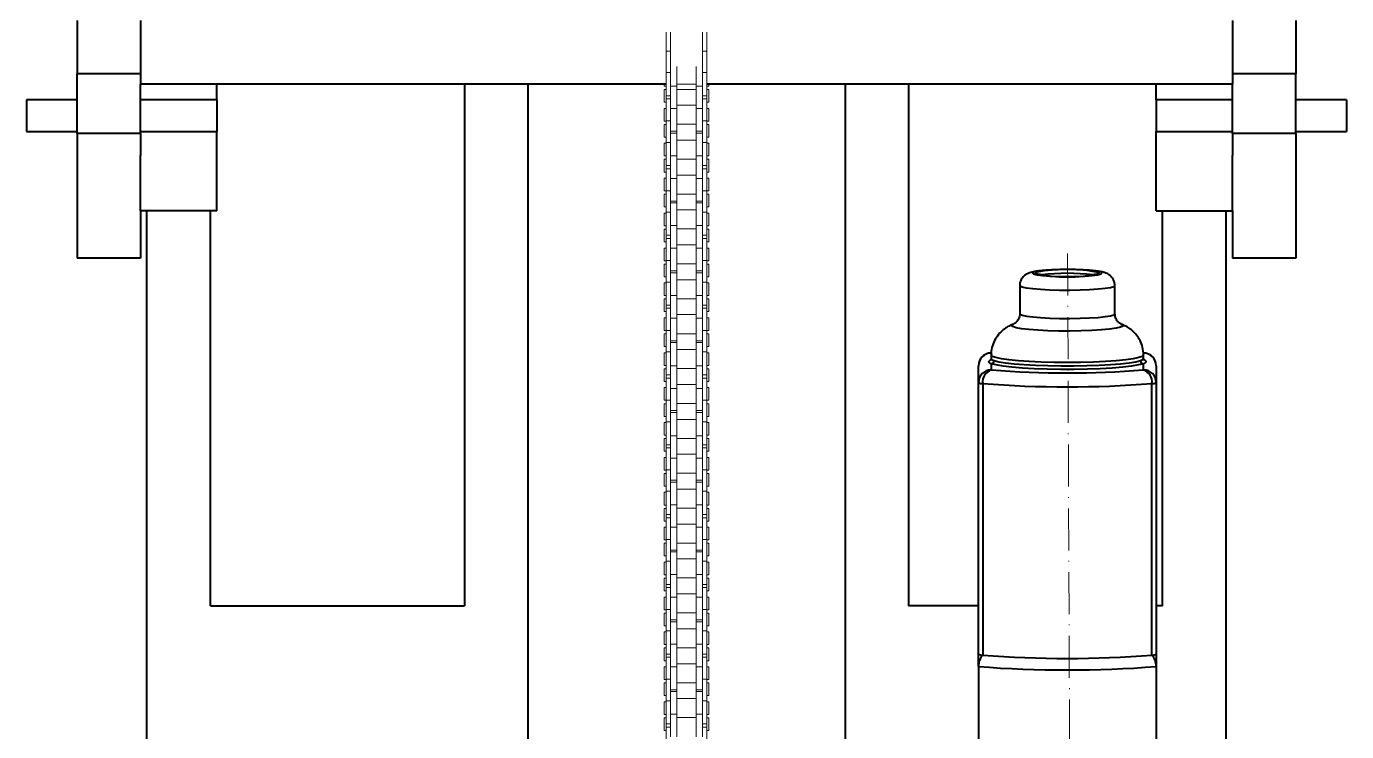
# Model space of a CAD drawing. Header units: millimetres. Extents: x -535 to 3636, y 24 to 870.
# Drawn here: x -310.7 to -122.2, y 366.9 to 467.6 of the extents above; entities that cross this region are included whole.
import ezdxf

# ---------------------------------------------------------------- set-up
doc = ezdxf.new("R2010")
doc.units = ezdxf.units.MM
doc.linetypes.add('ACAD_ISO10W100', pattern=[18, 12, -3, 0, -3])

msp = doc.modelspace()

# ---------------------------------------------------------------- linework, layer by layer
at = {"color": 7, "linetype": 'Continuous', "lineweight": 40}
for p, q in [((-303.4221, 468.4585), (-303.4221, 460.8486)), ((-294.3591, 468.4585), (-294.3591, 459.3955)), ((-138.4755, 468.4585), (-138.4755, 459.3955)), ((-129.4125, 468.4585), (-129.4125, 460.8486)), ((-294.3591, 460.8486), (-303.4221, 460.8486)), ((-303.4221, 452.3322), (-303.4221, 460.8486)), ((-129.4125, 460.8486), (-138.4755, 460.8486)), ((-129.4125, 452.3322), (-129.4125, 460.8486)), ((-294.3591, 452.3322), (-294.3591, 459.3955)), ((-219.3174, 459.3955), (-294.3591, 459.3955)), ((-283.4835, 457.1298), (-283.4835, 459.3955)), ((-248.1378, 459.3955), (-248.1378, 384.8972)), ((-239.0748, 459.3955), (-239.0748, 349.9999)), ((-138.4755, 459.3955), (-213.5171, 459.3955)), ((-193.7598, 459.3955), (-193.7598, 349.9999)), ((-184.6968, 459.3955), (-184.6968, 384.8972)), ((-149.3511, 457.1298), (-149.3511, 459.3955)), ((-138.4755, 452.3322), (-138.4755, 459.3955)), ((-303.4221, 457.1298), (-310.6725, 457.1298)), ((-310.6725, 457.1298), (-310.6725, 452.5983)), ((-283.4835, 457.1298), (-294.3591, 457.1298)), ((-283.4835, 457.1298), (-283.4835, 452.5983)), ((-138.4755, 457.1298), (-149.3511, 457.1298)), ((-149.3511, 457.1298), (-149.3511, 452.5983)), ((-122.1621, 457.1298), (-129.4125, 457.1298)), ((-122.1621, 457.1298), (-122.1621, 452.5983)), ((-310.6725, 452.5983), (-303.4221, 452.5983)), ((-294.3591, 452.5983), (-283.4835, 452.5983)), ((-283.4835, 441.2695), (-283.4835, 452.5983)), ((-149.3511, 452.5983), (-138.4755, 452.5983)), ((-149.3511, 441.2695), (-149.3511, 452.5983)), ((-129.4125, 452.5983), (-122.1621, 452.5983)), ((-294.3591, 452.3322), (-303.4221, 452.3322)), ((-303.4221, 452.3322), (-303.4221, 434.538)), ((-294.3591, 452.3322), (-294.3591, 449.217)), ((-129.4125, 452.3322), (-138.4755, 452.3322)), ((-138.4755, 452.3322), (-138.4755, 449.217)), ((-129.4125, 452.3322), (-129.4125, 434.538)), ((-294.3591, 441.2695), (-294.3591, 449.217)), ((-138.4755, 441.2695), (-138.4755, 449.217)), ((-294.3591, 441.2695), (-294.3591, 434.538)), ((-283.4835, 441.2695), (-294.3591, 441.2695)), ((-293.4528, 276.1412), (-293.4528, 441.2695)), ((-284.3898, 384.8972), (-284.3898, 441.2695)), ((-149.3511, 441.2695), (-138.4755, 441.2695)), ((-148.4448, 384.8972), (-148.4448, 441.2695)), ((-139.3818, 340.951), (-139.3818, 441.2695)), ((-138.4755, 441.2695), (-138.4755, 434.538)), ((-294.3591, 434.538), (-303.4221, 434.538)), ((-129.4125, 434.538), (-138.4755, 434.538)), ((-168.8365, 430.5977), (-168.8365, 426.5966)), ((-155.242, 426.5966), (-155.242, 430.5977)), ((-169.8158, 425.0814), (-169.6694, 425.1375)), ((-154.386, 425.1296), (-154.2848, 425.0911)), ((-173.0749, 420.9826), (-172.9149, 420.9807)), ((-172.9149, 420.7), (-172.9149, 420.1875)), ((-151.1637, 420.9807), (-151.0036, 420.9826)), ((-151.1637, 420.1875), (-151.1637, 420.7)), ((-174.7275, 416.7668), (-174.7275, 419.1771)), ((-172.9149, 419.4612), (-172.9149, 418.5705)), ((-151.1637, 418.5705), (-151.1637, 419.4612)), ((-149.3511, 419.1771), (-149.3511, 416.7668)), ((-174.7275, 377.9878), (-174.7275, 416.7668)), ((-174.1233, 416.6329), (-174.1233, 377.8539)), ((-149.9553, 377.8539), (-149.9553, 416.6329)), ((-149.3511, 416.7668), (-149.3511, 377.9878)), ((-284.3898, 384.8972), (-248.1378, 384.8972)), ((-174.7275, 384.8972), (-184.6968, 384.8972)), ((-148.4448, 384.8972), (-149.3511, 384.8972)), ((-174.7275, 376.2249), (-174.7275, 364.2594)), ((-149.3511, 376.2249), (-149.3511, 364.2594))]:
    msp.add_line(p, q, dxfattribs=at)
at = {"color": 7, "linetype": 'Continuous', "lineweight": 15}
for p, q in [((-219.3174, 466.7984), (-219.3174, 464.0981)), ((-218.683, 466.7984), (-218.683, 464.0981)), ((-214.1515, 466.7984), (-214.1515, 464.0981)), ((-213.5171, 466.7984), (-213.5171, 464.0981)), ((-219.3174, 464.0981), (-218.683, 464.0981)), ((-219.3174, 464.0981), (-219.3174, 461.0286)), ((-218.683, 464.0981), (-218.683, 461.3911)), ((-213.5171, 464.0981), (-214.1515, 464.0981)), ((-214.1515, 464.0981), (-214.1515, 461.3911)), ((-213.5171, 464.0981), (-213.5171, 461.0286)), ((-217.7767, 461.9257), (-217.7767, 459.1178)), ((-215.0578, 461.9257), (-215.0578, 459.1178)), ((-219.3174, 461.0286), (-219.3174, 457.7337)), ((-219.3174, 461.0286), (-218.683, 461.0286)), ((-218.683, 461.3911), (-218.683, 459.1178)), ((-214.1515, 461.3911), (-214.1515, 459.1178)), ((-213.5171, 461.0286), (-214.1515, 461.0286)), ((-213.5171, 461.0286), (-213.5171, 457.7337)), ((-219.5893, 459.0931), (-219.5893, 459.3955)), ((-219.5893, 459.0931), (-219.3174, 459.0931)), ((-219.3174, 458.6124), (-219.5893, 458.6124)), ((-219.5893, 458.6124), (-219.5893, 456.7998)), ((-218.683, 459.1178), (-217.7767, 459.1178)), ((-218.683, 459.1178), (-218.683, 455.8964)), ((-215.0578, 459.3955), (-217.7767, 459.3955)), ((-217.7767, 459.1178), (-217.7767, 455.8964)), ((-217.7767, 458.64), (-215.0578, 458.64)), ((-214.1515, 459.1178), (-215.0578, 459.1178)), ((-215.0578, 459.1178), (-215.0578, 455.8964)), ((-214.1515, 459.1178), (-214.1515, 455.8964)), ((-213.5171, 459.0931), (-213.2452, 459.0931)), ((-213.2452, 458.6124), (-213.5171, 458.6124)), ((-213.2452, 459.0931), (-213.2452, 459.3955)), ((-213.2452, 458.6124), (-213.2452, 456.7998)), ((-219.5893, 456.7998), (-219.3174, 456.7998)), ((-219.3174, 457.7337), (-218.683, 457.7337)), ((-219.3174, 457.2805), (-219.3174, 457.7337)), ((-218.683, 457.2805), (-219.3174, 457.2805)), ((-219.3174, 457.2805), (-219.3174, 454.1288)), ((-215.0578, 456.3742), (-217.7767, 456.3742)), ((-214.1515, 457.7337), (-213.5171, 457.7337)), ((-213.5171, 457.2805), (-214.1515, 457.2805)), ((-213.5171, 457.2805), (-213.5171, 457.7337)), ((-213.5171, 457.2805), (-213.5171, 454.1288)), ((-213.5171, 456.7998), (-213.2452, 456.7998)), ((-219.3174, 455.9211), (-219.5893, 455.9211)), ((-219.5893, 454.1085), (-219.5893, 455.9211)), ((-218.683, 455.8964), (-218.683, 453.6381)), ((-218.683, 455.8964), (-217.7767, 455.8964)), ((-217.7767, 455.8964), (-217.7767, 452.6584)), ((-214.1515, 455.8964), (-215.0578, 455.8964)), ((-215.0578, 455.8964), (-215.0578, 452.6584)), ((-214.1515, 455.8964), (-214.1515, 453.6381)), ((-213.2452, 455.9211), (-213.5171, 455.9211)), ((-213.2452, 454.1085), (-213.2452, 455.9211)), ((-219.5893, 454.1085), (-219.3174, 454.1085)), ((-219.3174, 453.6278), (-219.5893, 453.6278)), ((-219.5893, 453.6278), (-219.5893, 451.8152)), ((-219.3174, 454.1288), (-218.683, 454.1288)), ((-219.3174, 454.1288), (-219.3174, 451.0593)), ((-218.683, 453.6381), (-218.683, 451.4218)), ((-218.683, 452.6584), (-217.7767, 452.6584)), ((-217.7767, 453.6553), (-215.0578, 453.6553)), ((-217.7767, 452.3865), (-217.7767, 452.6584)), ((-215.0578, 452.6584), (-214.1515, 452.6584)), ((-215.0578, 452.3865), (-215.0578, 452.6584)), ((-213.5171, 454.1288), (-214.1515, 454.1288)), ((-214.1515, 453.6381), (-214.1515, 451.4218)), ((-213.5171, 454.1288), (-213.5171, 451.0593)), ((-213.5171, 454.1085), (-213.2452, 454.1085)), ((-213.2452, 453.6278), (-213.5171, 453.6278)), ((-213.2452, 453.6278), (-213.2452, 451.8152)), ((-219.5893, 451.8152), (-219.3174, 451.8152)), ((-219.3174, 450.9364), (-219.5893, 450.9364)), ((-219.5893, 449.1238), (-219.5893, 450.9364)), ((-219.3174, 451.0593), (-219.3174, 447.7644)), ((-219.3174, 451.0593), (-218.683, 451.0593)), ((-217.7767, 452.3865), (-218.683, 452.3865)), ((-218.683, 451.4218), (-218.683, 449.1485)), ((-217.7767, 452.3865), (-217.7767, 449.1485)), ((-215.0578, 451.3896), (-217.7767, 451.3896)), ((-214.1515, 452.3865), (-215.0578, 452.3865)), ((-215.0578, 452.3865), (-215.0578, 449.1485)), ((-214.1515, 451.4218), (-214.1515, 449.1485)), ((-213.5171, 451.0593), (-214.1515, 451.0593)), ((-213.5171, 451.8152), (-213.2452, 451.8152)), ((-213.5171, 451.0593), (-213.5171, 447.7644)), ((-213.2452, 450.9364), (-213.5171, 450.9364)), ((-213.2452, 449.1238), (-213.2452, 450.9364)), ((-219.5893, 449.1238), (-219.3174, 449.1238)), ((-218.683, 449.1485), (-217.7767, 449.1485)), ((-218.683, 449.1485), (-218.683, 445.9271)), ((-217.7767, 449.1485), (-217.7767, 445.9271)), ((-217.7767, 448.6707), (-215.0578, 448.6707)), ((-214.1515, 449.1485), (-215.0578, 449.1485)), ((-215.0578, 449.1485), (-215.0578, 445.9271)), ((-214.1515, 449.1485), (-214.1515, 445.9271)), ((-213.5171, 449.1238), (-213.2452, 449.1238)), ((-219.3174, 448.6475), (-219.5893, 448.6475)), ((-219.5893, 448.6475), (-219.5893, 446.8349)), ((-219.5893, 446.8349), (-219.3174, 446.8349)), ((-219.3174, 447.7644), (-218.683, 447.7644)), ((-219.3174, 447.3112), (-219.3174, 447.7644)), ((-218.683, 447.3112), (-219.3174, 447.3112)), ((-219.3174, 447.3112), (-219.3174, 444.1595)), ((-214.1515, 447.7644), (-213.5171, 447.7644)), ((-213.5171, 447.3112), (-214.1515, 447.3112)), ((-213.2452, 448.6475), (-213.5171, 448.6475)), ((-213.5171, 447.3112), (-213.5171, 447.7644)), ((-213.5171, 447.3112), (-213.5171, 444.1595)), ((-213.5171, 446.8349), (-213.2452, 446.8349)), ((-213.2452, 448.6475), (-213.2452, 446.8349)), ((-219.3174, 445.9518), (-219.5893, 445.9518)), ((-219.5893, 444.1392), (-219.5893, 445.9518)), ((-218.683, 445.9271), (-218.683, 443.6688)), ((-218.683, 445.9271), (-217.7767, 445.9271)), ((-215.0578, 446.4049), (-217.7767, 446.4049)), ((-217.7767, 445.9271), (-217.7767, 442.6891)), ((-214.1515, 445.9271), (-215.0578, 445.9271)), ((-215.0578, 445.9271), (-215.0578, 442.6891)), ((-214.1515, 445.9271), (-214.1515, 443.6688)), ((-213.2452, 445.9518), (-213.5171, 445.9518)), ((-213.2452, 444.1392), (-213.2452, 445.9518)), ((-219.5893, 444.1392), (-219.3174, 444.1392)), ((-219.3174, 443.6629), (-219.5893, 443.6629)), ((-219.5893, 443.6629), (-219.5893, 441.8503)), ((-219.3174, 444.1595), (-218.683, 444.1595)), ((-219.3174, 444.1595), (-219.3174, 441.09)), ((-218.683, 443.6688), (-218.683, 441.4525)), ((-217.7767, 443.686), (-215.0578, 443.686)), ((-213.5171, 444.1595), (-214.1515, 444.1595)), ((-214.1515, 443.6688), (-214.1515, 441.4525)), ((-213.5171, 444.1595), (-213.5171, 441.09)), ((-213.5171, 444.1392), (-213.2452, 444.1392)), ((-213.2452, 443.6629), (-213.5171, 443.6629)), ((-213.2452, 443.6629), (-213.2452, 441.8503)), ((-219.5893, 441.8503), (-219.3174, 441.8503)), ((-218.683, 442.6891), (-217.7767, 442.6891)), ((-217.7767, 442.4172), (-218.683, 442.4172)), ((-218.683, 441.4525), (-218.683, 439.1792)), ((-217.7767, 442.4172), (-217.7767, 442.6891)), ((-217.7767, 442.4172), (-217.7767, 439.1792)), ((-215.0578, 441.4203), (-217.7767, 441.4203)), ((-215.0578, 442.6891), (-214.1515, 442.6891)), ((-215.0578, 442.4172), (-215.0578, 442.6891)), ((-214.1515, 442.4172), (-215.0578, 442.4172)), ((-215.0578, 442.4172), (-215.0578, 439.1792)), ((-214.1515, 441.4525), (-214.1515, 439.1792)), ((-213.5171, 441.8503), (-213.2452, 441.8503)), ((-219.3174, 440.9671), (-219.5893, 440.9671)), ((-219.5893, 439.1545), (-219.5893, 440.9671)), ((-219.3174, 441.09), (-219.3174, 437.7951)), ((-219.3174, 441.09), (-218.683, 441.09)), ((-213.5171, 441.09), (-214.1515, 441.09)), ((-213.5171, 441.09), (-213.5171, 437.7951)), ((-213.2452, 440.9671), (-213.5171, 440.9671)), ((-213.2452, 439.1545), (-213.2452, 440.9671)), ((-219.5893, 439.1545), (-219.3174, 439.1545)), ((-219.3174, 438.6782), (-219.5893, 438.6782)), ((-219.5893, 438.6782), (-219.5893, 436.8656)), ((-219.3174, 437.7951), (-218.683, 437.7951)), ((-219.3174, 437.3419), (-219.3174, 437.7951)), ((-218.683, 439.1792), (-217.7767, 439.1792)), ((-218.683, 439.1792), (-218.683, 435.9578)), ((-217.7767, 439.1792), (-217.7767, 435.9578)), ((-217.7767, 438.7014), (-215.0578, 438.7014)), ((-214.1515, 439.1792), (-215.0578, 439.1792)), ((-215.0578, 439.1792), (-215.0578, 435.9578)), ((-214.1515, 439.1792), (-214.1515, 435.9578)), ((-214.1515, 437.7951), (-213.5171, 437.7951)), ((-213.5171, 439.1545), (-213.2452, 439.1545)), ((-213.2452, 438.6782), (-213.5171, 438.6782)), ((-213.5171, 437.3419), (-213.5171, 437.7951)), ((-213.2452, 438.6782), (-213.2452, 436.8656)), ((-219.5893, 436.8656), (-219.3174, 436.8656)), ((-219.3174, 435.9825), (-219.5893, 435.9825)), ((-219.5893, 434.1699), (-219.5893, 435.9825)), ((-218.683, 437.3419), (-219.3174, 437.3419)), ((-219.3174, 437.3419), (-219.3174, 434.1902)), ((-218.683, 435.9578), (-218.683, 433.6995)), ((-218.683, 435.9578), (-217.7767, 435.9578)), ((-215.0578, 436.4356), (-217.7767, 436.4356)), ((-217.7767, 435.9578), (-217.7767, 432.7198)), ((-214.1515, 435.9578), (-215.0578, 435.9578)), ((-215.0578, 435.9578), (-215.0578, 432.7198)), ((-213.5171, 437.3419), (-214.1515, 437.3419)), ((-214.1515, 435.9578), (-214.1515, 433.6995)), ((-213.5171, 437.3419), (-213.5171, 434.1902)), ((-213.5171, 436.8656), (-213.2452, 436.8656)), ((-213.2452, 435.9825), (-213.5171, 435.9825)), ((-213.2452, 434.1699), (-213.2452, 435.9825)), ((-219.5893, 434.1699), (-219.3174, 434.1699)), ((-219.3174, 433.6936), (-219.5893, 433.6936)), ((-219.5893, 433.6936), (-219.5893, 431.8809)), ((-219.3174, 434.1902), (-218.683, 434.1902)), ((-219.3174, 434.1902), (-219.3174, 431.1207)), ((-218.683, 433.6995), (-218.683, 431.4832)), ((-217.7767, 433.7167), (-215.0578, 433.7167)), ((-213.5171, 434.1902), (-214.1515, 434.1902)), ((-214.1515, 433.6995), (-214.1515, 431.4832)), ((-213.5171, 434.1902), (-213.5171, 431.1207)), ((-213.5171, 434.1699), (-213.2452, 434.1699)), ((-213.2452, 433.6936), (-213.5171, 433.6936)), ((-213.2452, 433.6936), (-213.2452, 431.8809)), ((-219.5893, 431.8809), (-219.3174, 431.8809)), ((-218.683, 432.7198), (-217.7767, 432.7198)), ((-217.7767, 432.4479), (-218.683, 432.4479)), ((-217.7767, 432.4479), (-217.7767, 432.7198)), ((-217.7767, 432.4479), (-217.7767, 429.2099)), ((-215.0578, 432.7198), (-214.1515, 432.7198)), ((-215.0578, 432.4479), (-215.0578, 432.7198)), ((-214.1515, 432.4479), (-215.0578, 432.4479)), ((-215.0578, 432.4479), (-215.0578, 429.2099)), ((-213.5171, 431.8809), (-213.2452, 431.8809)), ((-219.3174, 430.9978), (-219.5893, 430.9978)), ((-219.5893, 429.1852), (-219.5893, 430.9978)), ((-219.3174, 431.1207), (-219.3174, 427.8258)), ((-219.3174, 431.1207), (-218.683, 431.1207)), ((-218.683, 431.4832), (-218.683, 429.2099)), ((-215.0578, 431.451), (-217.7767, 431.451)), ((-214.1515, 431.4832), (-214.1515, 429.2099)), ((-213.5171, 431.1207), (-214.1515, 431.1207)), ((-213.5171, 431.1207), (-213.5171, 427.8258)), ((-213.2452, 430.9978), (-213.5171, 430.9978)), ((-213.2452, 429.1852), (-213.2452, 430.9978)), ((-219.5893, 429.1852), (-219.3174, 429.1852)), ((-219.3174, 428.7089), (-219.5893, 428.7089)), ((-219.5893, 428.7089), (-219.5893, 426.8963)), ((-218.683, 429.2099), (-217.7767, 429.2099)), ((-218.683, 429.2099), (-218.683, 425.9885)), ((-217.7767, 429.2099), (-217.7767, 425.9885)), ((-217.7767, 428.7321), (-215.0578, 428.7321)), ((-214.1515, 429.2099), (-215.0578, 429.2099)), ((-215.0578, 429.2099), (-215.0578, 425.9885)), ((-214.1515, 429.2099), (-214.1515, 425.9885)), ((-213.5171, 429.1852), (-213.2452, 429.1852)), ((-213.2452, 428.7089), (-213.5171, 428.7089)), ((-213.2452, 428.7089), (-213.2452, 426.8963)), ((-219.5893, 426.8963), (-219.3174, 426.8963)), ((-219.3174, 427.8258), (-218.683, 427.8258)), ((-219.3174, 427.3726), (-219.3174, 427.8258)), ((-218.683, 427.3726), (-219.3174, 427.3726)), ((-219.3174, 427.3726), (-219.3174, 424.2209)), ((-215.0578, 426.4663), (-217.7767, 426.4663)), ((-214.1515, 427.8258), (-213.5171, 427.8258)), ((-213.5171, 427.3726), (-214.1515, 427.3726)), ((-213.5171, 427.3726), (-213.5171, 427.8258)), ((-213.5171, 427.3726), (-213.5171, 424.2209)), ((-213.5171, 426.8963), (-213.2452, 426.8963)), ((-219.3174, 426.0132), (-219.5893, 426.0132)), ((-219.5893, 424.2006), (-219.5893, 426.0132)), ((-219.5893, 424.2006), (-219.3174, 424.2006)), ((-219.3174, 424.2209), (-218.683, 424.2209)), ((-219.3174, 424.2209), (-219.3174, 421.1514)), ((-218.683, 425.9885), (-217.7767, 425.9885)), ((-218.683, 425.9885), (-218.683, 423.7302)), ((-217.7767, 425.9885), (-217.7767, 422.7505)), ((-214.1515, 425.9885), (-215.0578, 425.9885)), ((-215.0578, 425.9885), (-215.0578, 422.7505)), ((-214.1515, 425.9885), (-214.1515, 423.7302)), ((-213.5171, 424.2209), (-214.1515, 424.2209)), ((-213.2452, 426.0132), (-213.5171, 426.0132)), ((-213.5171, 424.2209), (-213.5171, 421.1514)), ((-213.5171, 424.2006), (-213.2452, 424.2006)), ((-213.2452, 424.2006), (-213.2452, 426.0132)), ((-219.3174, 423.7243), (-219.5893, 423.7243)), ((-219.5893, 423.7243), (-219.5893, 421.9117)), ((-218.683, 423.7302), (-218.683, 421.1514)), ((-218.683, 422.7505), (-217.7767, 422.7505)), ((-217.7767, 422.4786), (-218.683, 422.4786)), ((-217.7767, 423.7474), (-215.0578, 423.7474)), ((-217.7767, 422.4786), (-217.7767, 422.7505)), ((-217.7767, 422.4786), (-217.7767, 419.1497)), ((-215.0578, 422.7505), (-214.1515, 422.7505)), ((-215.0578, 422.4786), (-215.0578, 422.7505)), ((-214.1515, 422.4786), (-215.0578, 422.4786)), ((-215.0578, 422.4786), (-215.0578, 419.1497)), ((-214.1515, 423.7302), (-214.1515, 421.1514)), ((-213.2452, 423.7243), (-213.5171, 423.7243)), ((-213.2452, 423.7243), (-213.2452, 421.9117)), ((-219.5893, 421.9117), (-219.3174, 421.9117)), ((-219.3174, 421.0285), (-219.5893, 421.0285)), ((-219.5893, 419.2159), (-219.5893, 421.0285)), ((-219.3174, 421.1514), (-219.3174, 417.8565)), ((-219.3174, 421.1514), (-218.683, 421.1514)), ((-218.683, 421.1514), (-218.683, 419.1497)), ((-215.0578, 421.4817), (-217.7767, 421.4817)), ((-214.1515, 421.1514), (-214.1515, 419.1497)), ((-213.5171, 421.1514), (-214.1515, 421.1514)), ((-213.5171, 421.9117), (-213.2452, 421.9117)), ((-213.5171, 421.1514), (-213.5171, 417.8565)), ((-213.2452, 421.0285), (-213.5171, 421.0285)), ((-213.2452, 419.2159), (-213.2452, 421.0285)), ((-219.5893, 419.2159), (-219.3174, 419.2159)), ((-219.3174, 418.7396), (-219.5893, 418.7396)), ((-219.5893, 418.7396), (-219.5893, 416.927)), ((-218.683, 419.1497), (-217.7767, 419.1497)), ((-218.683, 419.1497), (-218.683, 415.9312)), ((-217.7767, 419.1497), (-217.7767, 415.9312)), ((-217.7767, 418.7628), (-215.0578, 418.7628)), ((-214.1515, 419.1497), (-215.0578, 419.1497)), ((-215.0578, 419.1497), (-215.0578, 415.9312)), ((-214.1515, 419.1497), (-214.1515, 415.9312)), ((-213.5171, 419.2159), (-213.2452, 419.2159)), ((-213.2452, 418.7396), (-213.5171, 418.7396)), ((-213.2452, 418.7396), (-213.2452, 416.927)), ((-219.5893, 416.927), (-219.3174, 416.927)), ((-219.3174, 417.8565), (-218.683, 417.8565)), ((-219.3174, 417.4077), (-219.3174, 417.8565)), ((-218.683, 417.4077), (-219.3174, 417.4077)), ((-219.3174, 417.4077), (-219.3174, 414.256)), ((-214.1515, 417.8565), (-213.5171, 417.8565)), ((-213.5171, 417.4077), (-214.1515, 417.4077)), ((-213.5171, 417.4077), (-213.5171, 417.8565)), ((-213.5171, 417.4077), (-213.5171, 414.256)), ((-213.5171, 416.927), (-213.2452, 416.927)), ((-219.3174, 416.0483), (-219.5893, 416.0483)), ((-219.5893, 414.2357), (-219.5893, 416.0483)), ((-218.683, 415.9312), (-217.7767, 415.9312)), ((-218.683, 415.9312), (-218.683, 413.7653)), ((-215.0578, 416.5014), (-217.7767, 416.5014)), ((-217.7767, 415.9312), (-217.7767, 412.7856)), ((-214.1515, 415.9312), (-215.0578, 415.9312)), ((-215.0578, 415.9312), (-215.0578, 412.7856)), ((-214.1515, 415.9312), (-214.1515, 413.7653)), ((-213.2452, 416.0483), (-213.5171, 416.0483)), ((-213.2452, 414.2357), (-213.2452, 416.0483)), ((-219.5893, 414.2357), (-219.3174, 414.2357)), ((-219.3174, 413.755), (-219.5893, 413.755)), ((-219.5893, 413.755), (-219.5893, 411.9424)), ((-219.3174, 414.256), (-218.683, 414.256)), ((-219.3174, 414.256), (-219.3174, 411.1865)), ((-218.683, 413.7653), (-218.683, 411.1865)), ((-217.7767, 413.7825), (-215.0578, 413.7825)), ((-213.5171, 414.256), (-214.1515, 414.256)), ((-214.1515, 413.7653), (-214.1515, 411.1865)), ((-213.5171, 414.256), (-213.5171, 411.1865)), ((-213.5171, 414.2357), (-213.2452, 414.2357)), ((-213.2452, 413.755), (-213.5171, 413.755)), ((-213.2452, 413.755), (-213.2452, 411.9424)), ((-219.5893, 411.9424), (-219.3174, 411.9424)), ((-219.3174, 411.0636), (-219.5893, 411.0636)), ((-219.5893, 409.251), (-219.5893, 411.0636)), ((-219.3174, 411.1865), (-219.3174, 407.8916)), ((-219.3174, 411.1865), (-218.683, 411.1865)), ((-218.683, 412.7856), (-217.7767, 412.7856)), ((-217.7767, 412.5137), (-218.683, 412.5137)), ((-218.683, 411.1865), (-218.683, 409.1848)), ((-217.7767, 412.5137), (-217.7767, 412.7856)), ((-217.7767, 412.5137), (-217.7767, 409.1848)), ((-215.0578, 411.5168), (-217.7767, 411.5168)), ((-215.0578, 412.7856), (-214.1515, 412.7856)), ((-215.0578, 412.5137), (-215.0578, 412.7856)), ((-214.1515, 412.5137), (-215.0578, 412.5137)), ((-215.0578, 412.5137), (-215.0578, 409.1848)), ((-214.1515, 411.1865), (-214.1515, 409.1848)), ((-213.5171, 411.1865), (-214.1515, 411.1865)), ((-213.5171, 411.9424), (-213.2452, 411.9424)), ((-213.5171, 411.1865), (-213.5171, 407.8916)), ((-213.2452, 411.0636), (-213.5171, 411.0636)), ((-213.2452, 409.251), (-213.2452, 411.0636)), ((-219.5893, 409.251), (-219.3174, 409.251)), ((-218.683, 409.1848), (-217.7767, 409.1848)), ((-218.683, 409.1848), (-218.683, 405.9663)), ((-217.7767, 409.1848), (-217.7767, 405.9663)), ((-214.1515, 409.1848), (-215.0578, 409.1848)), ((-215.0578, 409.1848), (-215.0578, 405.9663)), ((-214.1515, 409.1848), (-214.1515, 405.9663)), ((-213.5171, 409.251), (-213.2452, 409.251)), ((-219.3174, 408.7703), (-219.5893, 408.7703)), ((-219.5893, 408.7703), (-219.5893, 406.9577)), ((-219.3174, 407.8916), (-218.683, 407.8916)), ((-219.3174, 407.4428), (-219.3174, 407.8916)), ((-218.683, 407.4428), (-219.3174, 407.4428)), ((-219.3174, 407.4428), (-219.3174, 404.31)), ((-217.7767, 408.7978), (-215.0578, 408.7978)), ((-214.1515, 407.8916), (-213.5171, 407.8916)), ((-213.5171, 407.4428), (-214.1515, 407.4428)), ((-213.2452, 408.7703), (-213.5171, 408.7703)), ((-213.5171, 407.4428), (-213.5171, 407.8916)), ((-213.5171, 407.4428), (-213.5171, 404.31)), ((-213.2452, 408.7703), (-213.2452, 406.9577)), ((-219.5893, 406.9577), (-219.3174, 406.9577)), ((-219.3174, 406.0833), (-219.5893, 406.0833)), ((-219.5893, 404.2708), (-219.5893, 406.0833)), ((-218.683, 405.9663), (-217.7767, 405.9663)), ((-218.683, 405.9663), (-218.683, 403.8178)), ((-215.0578, 406.5365), (-217.7767, 406.5365)), ((-217.7767, 405.9663), (-217.7767, 402.8207)), ((-214.1515, 405.9663), (-215.0578, 405.9663)), ((-215.0578, 405.9663), (-215.0578, 402.8207)), ((-214.1515, 405.9663), (-214.1515, 403.8178)), ((-213.5171, 406.9577), (-213.2452, 406.9577)), ((-213.2452, 406.0833), (-213.5171, 406.0833)), ((-213.2452, 404.2708), (-213.2452, 406.0833)), ((-219.5893, 404.2708), (-219.3174, 404.2708)), ((-219.3174, 403.7857), (-219.5893, 403.7857)), ((-219.5893, 403.7857), (-219.5893, 401.9731)), ((-219.3174, 404.31), (-218.683, 404.31)), ((-219.3174, 404.31), (-219.3174, 401.24)), ((-218.683, 403.8178), (-218.683, 401.6015)), ((-217.7767, 403.8176), (-215.0578, 403.8176)), ((-213.5171, 404.31), (-214.1515, 404.31)), ((-214.1515, 403.8178), (-214.1515, 401.6015)), ((-213.5171, 404.31), (-213.5171, 401.24)), ((-213.5171, 404.2708), (-213.2452, 404.2708)), ((-213.2452, 403.7857), (-213.5171, 403.7857)), ((-213.2452, 403.7857), (-213.2452, 401.9731)), ((-219.5893, 401.9731), (-219.3174, 401.9731)), ((-218.683, 402.8207), (-217.7767, 402.8207)), ((-217.7767, 402.549), (-218.683, 402.549)), ((-218.683, 401.6015), (-218.683, 399.3308)), ((-217.7767, 402.549), (-217.7767, 402.8207)), ((-217.7767, 402.549), (-217.7767, 399.3308)), ((-215.0578, 401.5521), (-217.7767, 401.5521)), ((-215.0578, 402.8207), (-214.1515, 402.8207)), ((-215.0578, 402.549), (-215.0578, 402.8207)), ((-214.1515, 402.549), (-215.0578, 402.549)), ((-215.0578, 402.549), (-215.0578, 399.3308)), ((-214.1515, 401.6015), (-214.1515, 399.3308)), ((-213.5171, 401.9731), (-213.2452, 401.9731)), ((-219.3174, 401.0989), (-219.5893, 401.0989)), ((-219.5893, 399.2863), (-219.5893, 401.0989)), ((-219.3174, 401.24), (-218.683, 401.24)), ((-219.3174, 401.24), (-219.3174, 397.9268)), ((-213.5171, 401.24), (-214.1515, 401.24)), ((-213.5171, 401.24), (-213.5171, 397.9268)), ((-213.2452, 401.0989), (-213.5171, 401.0989)), ((-213.2452, 399.2863), (-213.2452, 401.0989)), ((-219.5893, 399.2863), (-219.3174, 399.2863)), ((-219.3174, 398.8054), (-219.5893, 398.8054)), ((-219.5893, 398.8054), (-219.5893, 396.9928)), ((-219.3174, 397.9268), (-218.683, 397.9268)), ((-219.3174, 397.4739), (-219.3174, 397.9268)), ((-218.683, 399.3308), (-217.7767, 399.3308)), ((-218.683, 399.3308), (-218.683, 396.1096)), ((-217.7767, 399.3308), (-217.7767, 396.1096)), ((-217.7767, 398.8332), (-215.0578, 398.8332)), ((-214.1515, 399.3308), (-215.0578, 399.3308)), ((-215.0578, 399.3308), (-215.0578, 396.1096)), ((-214.1515, 399.3308), (-214.1515, 396.1096)), ((-214.1515, 397.9268), (-213.5171, 397.9268)), ((-213.5171, 399.2863), (-213.2452, 399.2863)), ((-213.2452, 398.8054), (-213.5171, 398.8054)), ((-213.5171, 397.4739), (-213.5171, 397.9268)), ((-213.2452, 398.8054), (-213.2452, 396.9928)), ((-219.5893, 396.9928), (-219.3174, 396.9928)), ((-219.3174, 396.1145), (-219.5893, 396.1145)), ((-219.5893, 394.3019), (-219.5893, 396.1145)), ((-218.683, 397.4739), (-219.3174, 397.4739)), ((-219.3174, 397.4739), (-219.3174, 394.3411)), ((-218.683, 396.1096), (-217.7767, 396.1096)), ((-218.683, 396.1096), (-218.683, 393.8208)), ((-215.0578, 396.5676), (-217.7767, 396.5676)), ((-217.7767, 396.1096), (-217.7767, 392.8518)), ((-214.1515, 396.1096), (-215.0578, 396.1096)), ((-215.0578, 396.1096), (-215.0578, 392.8518)), ((-213.5171, 397.4739), (-214.1515, 397.4739)), ((-214.1515, 396.1096), (-214.1515, 393.8208)), ((-213.5171, 397.4739), (-213.5171, 394.3411)), ((-213.5171, 396.9928), (-213.2452, 396.9928)), ((-213.2452, 396.1145), (-213.5171, 396.1145)), ((-213.2452, 394.3019), (-213.2452, 396.1145)), ((-219.5893, 394.3019), (-219.3174, 394.3019)), ((-219.3174, 394.3411), (-218.683, 394.3411)), ((-219.3174, 394.3411), (-219.3174, 391.2712)), ((-213.5171, 394.3411), (-214.1515, 394.3411)), ((-213.5171, 394.3411), (-213.5171, 391.2712)), ((-213.5171, 394.3019), (-213.2452, 394.3019)), ((-219.3174, 393.8208), (-219.5893, 393.8208)), ((-219.5893, 393.8208), (-219.5893, 392.0082)), ((-218.683, 393.8208), (-218.683, 391.6326)), ((-218.683, 392.8518), (-217.7767, 392.8518)), ((-217.7767, 392.5801), (-218.683, 392.5801)), ((-217.7767, 393.8487), (-215.0578, 393.8487)), ((-217.7767, 392.5801), (-217.7767, 392.8518)), ((-217.7767, 392.5801), (-217.7767, 389.3619)), ((-215.0578, 392.8518), (-214.1515, 392.8518)), ((-215.0578, 392.5801), (-215.0578, 392.8518)), ((-214.1515, 392.5801), (-215.0578, 392.5801)), ((-215.0578, 392.5801), (-215.0578, 389.3619)), ((-214.1515, 393.8208), (-214.1515, 391.6326)), ((-213.2452, 393.8208), (-213.5171, 393.8208)), ((-213.2452, 393.8208), (-213.2452, 392.0082)), ((-219.5893, 392.0082), (-219.3174, 392.0082)), ((-219.3174, 391.13), (-219.5893, 391.13)), ((-219.5893, 389.3175), (-219.5893, 391.13)), ((-219.3174, 391.2712), (-219.3174, 387.958)), ((-219.3174, 391.2712), (-218.683, 391.2712)), ((-218.683, 391.6326), (-218.683, 389.3619)), ((-215.0578, 391.5832), (-217.7767, 391.5832)), ((-214.1515, 391.6326), (-214.1515, 389.3619)), ((-213.5171, 391.2712), (-214.1515, 391.2712)), ((-213.5171, 392.0082), (-213.2452, 392.0082)), ((-213.5171, 391.2712), (-213.5171, 387.958)), ((-213.2452, 391.13), (-213.5171, 391.13)), ((-213.2452, 389.3175), (-213.2452, 391.13)), ((-219.5893, 389.3174), (-219.3174, 389.3174)), ((-219.3174, 388.8405), (-219.5893, 388.8405)), ((-219.5893, 388.8405), (-219.5893, 387.0279)), ((-218.683, 389.3619), (-217.7767, 389.3619)), ((-218.683, 389.3619), (-218.683, 386.1407)), ((-217.7767, 389.3619), (-217.7767, 386.1407)), ((-217.7767, 388.8643), (-215.0578, 388.8643)), ((-214.1515, 389.3619), (-215.0578, 389.3619)), ((-215.0578, 389.3619), (-215.0578, 386.1407)), ((-214.1515, 389.3619), (-214.1515, 386.1407)), ((-213.5171, 389.3174), (-213.2452, 389.3174)), ((-213.2452, 388.8405), (-213.5171, 388.8405)), ((-213.2452, 388.8405), (-213.2452, 387.0279)), ((-219.5893, 387.0279), (-219.3174, 387.0279)), ((-219.3174, 387.958), (-218.683, 387.958)), ((-219.3174, 387.505), (-219.3174, 387.958)), ((-218.683, 387.505), (-219.3174, 387.505)), ((-219.3174, 387.505), (-219.3174, 384.3723)), ((-215.0578, 386.5987), (-217.7767, 386.5987)), ((-214.1515, 387.958), (-213.5171, 387.958)), ((-213.5171, 387.505), (-214.1515, 387.505)), ((-213.5171, 387.505), (-213.5171, 387.958)), ((-213.5171, 387.505), (-213.5171, 384.3723)), ((-213.5171, 387.0279), (-213.2452, 387.0279)), ((-219.3174, 386.1456), (-219.5893, 386.1456)), ((-219.5893, 384.333), (-219.5893, 386.1456)), ((-218.683, 386.1407), (-217.7767, 386.1407)), ((-218.683, 386.1407), (-218.683, 383.8558)), ((-217.7767, 386.1407), (-217.7767, 382.8829)), ((-214.1515, 386.1407), (-215.0578, 386.1407)), ((-215.0578, 386.1407), (-215.0578, 382.8829)), ((-214.1515, 386.1407), (-214.1515, 383.8558)), ((-213.2452, 386.1456), (-213.5171, 386.1456)), ((-213.2452, 384.333), (-213.2452, 386.1456)), ((-219.5893, 384.333), (-219.3174, 384.333)), ((-219.3174, 383.8558), (-219.5893, 383.8558)), ((-219.5893, 383.8558), (-219.5893, 382.0432)), ((-219.3174, 384.3723), (-218.683, 384.3723)), ((-219.3174, 384.3723), (-219.3174, 381.3023)), ((-218.683, 383.8558), (-218.683, 381.6637)), ((-218.683, 382.8829), (-217.7767, 382.8829)), ((-217.7767, 383.8798), (-215.0578, 383.8798)), ((-217.7767, 382.6112), (-217.7767, 382.8829)), ((-215.0578, 382.8829), (-214.1515, 382.8829)), ((-215.0578, 382.6112), (-215.0578, 382.8829)), ((-213.5171, 384.3723), (-214.1515, 384.3723)), ((-214.1515, 383.8558), (-214.1515, 381.6637)), ((-213.5171, 384.3723), (-213.5171, 381.3023)), ((-213.5171, 384.333), (-213.2452, 384.333)), ((-213.2452, 383.8558), (-213.5171, 383.8558)), ((-213.2452, 383.8558), (-213.2452, 382.0432)), ((-219.5893, 382.0432), (-219.3174, 382.0432)), ((-219.3174, 381.1611), (-219.5893, 381.1611)), ((-219.5893, 379.3486), (-219.5893, 381.1611)), ((-219.3174, 381.3023), (-219.3174, 377.9891)), ((-219.3174, 381.3023), (-218.683, 381.3023)), ((-217.7767, 382.6112), (-218.683, 382.6112)), ((-218.683, 381.6637), (-218.683, 379.393)), ((-217.7767, 382.6112), (-217.7767, 379.393)), ((-215.0578, 381.6143), (-217.7767, 381.6143)), ((-214.1515, 382.6112), (-215.0578, 382.6112)), ((-215.0578, 382.6112), (-215.0578, 379.393)), ((-214.1515, 381.6637), (-214.1515, 379.393)), ((-213.5171, 381.3023), (-214.1515, 381.3023)), ((-213.5171, 382.0432), (-213.2452, 382.0432)), ((-213.5171, 381.3023), (-213.5171, 377.9891)), ((-213.2452, 381.1611), (-213.5171, 381.1611)), ((-213.2452, 379.3486), (-213.2452, 381.1611)), ((-219.5893, 379.3485), (-219.3174, 379.3485)), ((-218.683, 379.393), (-217.7767, 379.393)), ((-218.683, 379.393), (-218.683, 376.1718)), ((-217.7767, 379.393), (-217.7767, 376.1718)), ((-214.1515, 379.393), (-215.0578, 379.393)), ((-215.0578, 379.393), (-215.0578, 376.1718)), ((-214.1515, 379.393), (-214.1515, 376.1718)), ((-213.5171, 379.3485), (-213.2452, 379.3485)), ((-219.3174, 378.8712), (-219.5893, 378.8712)), ((-219.5893, 378.8712), (-219.5893, 377.0586)), ((-219.5893, 377.0586), (-219.3174, 377.0586)), ((-219.3174, 377.9891), (-218.683, 377.9891)), ((-219.3174, 377.5361), (-219.3174, 377.9891)), ((-218.683, 377.5361), (-219.3174, 377.5361)), ((-219.3174, 377.5361), (-219.3174, 374.4033)), ((-217.7767, 378.8954), (-215.0578, 378.8954)), ((-214.1515, 377.9891), (-213.5171, 377.9891)), ((-213.5171, 377.5361), (-214.1515, 377.5361)), ((-213.2452, 378.8712), (-213.5171, 378.8712)), ((-213.5171, 377.5361), (-213.5171, 377.9891)), ((-213.5171, 377.5361), (-213.5171, 374.4033)), ((-213.5171, 377.0586), (-213.2452, 377.0586)), ((-213.2452, 378.8712), (-213.2452, 377.0586)), ((-219.3174, 376.1767), (-219.5893, 376.1767)), ((-219.5893, 374.3641), (-219.5893, 376.1767)), ((-218.683, 376.1718), (-218.683, 373.8865)), ((-218.683, 376.1718), (-217.7767, 376.1718)), ((-215.0578, 376.6298), (-217.7767, 376.6298)), ((-217.7767, 376.1718), (-217.7767, 372.914)), ((-214.1515, 376.1718), (-215.0578, 376.1718)), ((-215.0578, 376.1718), (-215.0578, 372.914)), ((-214.1515, 376.1718), (-214.1515, 373.8865)), ((-213.2452, 376.1767), (-213.5171, 376.1767)), ((-213.2452, 374.3641), (-213.2452, 376.1767)), ((-219.5893, 374.3641), (-219.3174, 374.3641)), ((-219.3174, 373.8865), (-219.5893, 373.8865)), ((-219.5893, 373.8865), (-219.5893, 372.0739)), ((-219.3174, 374.4033), (-218.683, 374.4033)), ((-219.3174, 374.4033), (-219.3174, 371.3334)), ((-218.683, 373.8865), (-218.683, 371.6948)), ((-217.7767, 373.9109), (-215.0578, 373.9109)), ((-213.5171, 374.4033), (-214.1515, 374.4033)), ((-214.1515, 373.8865), (-214.1515, 371.6948)), ((-213.5171, 374.4033), (-213.5171, 371.3334)), ((-213.5171, 374.3641), (-213.2452, 374.3641)), ((-213.2452, 373.8865), (-213.5171, 373.8865)), ((-213.2452, 373.8865), (-213.2452, 372.0739)), ((-219.5893, 372.0739), (-219.3174, 372.0739)), ((-218.683, 372.914), (-217.7767, 372.914)), ((-217.7767, 372.6423), (-218.683, 372.6423)), ((-218.683, 371.6948), (-218.683, 369.4241)), ((-217.7767, 372.6423), (-217.7767, 372.914)), ((-217.7767, 372.6423), (-217.7767, 369.4241)), ((-215.0578, 371.6454), (-217.7767, 371.6454)), ((-215.0578, 372.914), (-214.1515, 372.914)), ((-215.0578, 372.6423), (-215.0578, 372.914)), ((-214.1515, 372.6423), (-215.0578, 372.6423)), ((-215.0578, 372.6423), (-215.0578, 369.4241)), ((-214.1515, 371.6948), (-214.1515, 369.4241)), ((-213.5171, 372.0739), (-213.2452, 372.0739)), ((-219.3174, 371.1922), (-219.5893, 371.1922)), ((-219.5893, 369.3797), (-219.5893, 371.1922)), ((-219.3174, 371.3334), (-218.683, 371.3334)), ((-219.3174, 371.3334), (-219.3174, 368.0202)), ((-213.5171, 371.3334), (-214.1515, 371.3334)), ((-213.5171, 371.3334), (-213.5171, 368.0202)), ((-213.2452, 371.1922), (-213.5171, 371.1922)), ((-213.2452, 369.3797), (-213.2452, 371.1922)), ((-219.5893, 369.3796), (-219.3174, 369.3796)), ((-219.3174, 368.9019), (-219.5893, 368.9019)), ((-219.5893, 368.9019), (-219.5893, 367.0893)), ((-219.3174, 368.0202), (-218.683, 368.0202)), ((-219.3174, 367.5672), (-219.3174, 368.0202)), ((-218.683, 369.4241), (-217.7767, 369.4241)), ((-218.683, 369.4241), (-218.683, 366.2029)), ((-217.7767, 369.4241), (-217.7767, 366.2029)), ((-217.7767, 368.9265), (-215.0578, 368.9265)), ((-214.1515, 369.4241), (-215.0578, 369.4241)), ((-215.0578, 369.4241), (-215.0578, 366.2029)), ((-214.1515, 369.4241), (-214.1515, 366.2029)), ((-214.1515, 368.0202), (-213.5171, 368.0202)), ((-213.5171, 369.3796), (-213.2452, 369.3796)), ((-213.2452, 368.9019), (-213.5171, 368.9019)), ((-213.5171, 367.5672), (-213.5171, 368.0202)), ((-213.2452, 368.9019), (-213.2452, 367.0893)), ((-219.5893, 367.0893), (-219.3174, 367.0893)), ((-218.683, 367.5672), (-219.3174, 367.5672)), ((-219.3174, 367.5672), (-219.3174, 364.4344)), ((-213.5171, 367.5672), (-214.1515, 367.5672)), ((-213.5171, 367.5672), (-213.5171, 364.4344)), ((-213.5171, 367.0893), (-213.2452, 367.0893))]:
    msp.add_line(p, q, dxfattribs=at)
at = {"color": 5, "linetype": 'ACAD_ISO10W100', "lineweight": 15, "ltscale": 0.5}
msp.add_line((-162.0018, 435.2108), (-161.4276, 293.8493), dxfattribs=at)
at = {"color": 8, "linetype": 'Continuous', "lineweight": 40}
for p, q in [((-157.5939, 432.4885), (-157.5078, 432.4013)), ((-157.5078, 432.4013), (-157.5406, 432.3474)), ((-172.9149, 420.9807), (-172.9149, 420.7)), ((-151.1637, 420.7), (-151.1637, 420.9807)), ((-172.9149, 420.1265), (-172.9149, 420.09))]:
    msp.add_line(p, q, dxfattribs=at)
at = {"color": 7, "linetype": 'Continuous', "lineweight": 40, "flags": 128}
for points in [[(-157.0546, 432.4013), (-157.2245, 432.5292), (-157.7224, 432.6484), (-158.5146, 432.7507), (-159.5469, 432.8292), (-160.7492, 432.8785), (-162.0393, 432.8954), (-163.3294, 432.8785), (-164.5316, 432.8292), (-165.564, 432.7507), (-166.3561, 432.6484), (-166.8541, 432.5292), (-167.0239, 432.4013), (-166.8541, 432.2735), (-166.3561, 432.1543), (-165.564, 432.052), (-164.5316, 431.9735), (-163.3294, 431.9241), (-162.0393, 431.9073), (-160.7492, 431.9241), (-159.5469, 431.9735), (-158.5146, 432.052), (-157.7224, 432.1543), (-157.2245, 432.2735), (-157.0546, 432.4013)], [(-151.1637, 419.4612), (-151.8651, 419.2818), (-152.8653, 419.1169), (-154.135, 418.9713), (-155.637, 418.8493), (-157.3269, 418.7545), (-159.1553, 418.6898), (-161.0685, 418.6569), (-163.0101, 418.6569), (-164.9232, 418.6898), (-166.7516, 418.7545), (-168.4416, 418.8493), (-169.9435, 418.9713), (-171.2132, 419.1169), (-172.2135, 419.2818), (-172.9149, 419.4612)], [(-172.4799, 419.9247), (-171.8065, 419.7524), (-170.8463, 419.5941), (-169.6273, 419.4543), (-168.1855, 419.3373), (-166.5631, 419.2463), (-164.8079, 419.1841), (-162.9713, 419.1526), (-161.1073, 419.1526), (-159.2707, 419.1841), (-157.5154, 419.2463), (-155.8931, 419.3373), (-154.4512, 419.4543), (-153.2323, 419.5941), (-152.272, 419.7524), (-151.5987, 419.9247)]]:
    msp.add_lwpolyline(points, dxfattribs=at)
at = {"color": 8, "linetype": 'Continuous', "lineweight": 40, "flags": 128}
for points in [[(-166.5394, 432.3486), (-166.5286, 432.4625), (-166.4127, 432.5189)], [(-155.242, 430.5977), (-155.4009, 430.4528), (-155.8703, 430.3148), (-156.628, 430.19), (-157.6388, 430.0842), (-158.8554, 430.0024), (-160.2208, 429.9485), (-161.6713, 429.925), (-163.1389, 429.9329), (-164.5552, 429.9718), (-165.8538, 430.0401), (-166.974, 430.1344), (-167.8635, 430.2503), (-168.4807, 430.3825), (-168.7967, 430.5248), (-168.8365, 430.5974)], [(-168.8365, 426.5963), (-168.7967, 426.5237), (-168.4807, 426.3815), (-167.8635, 426.2493), (-166.974, 426.1333), (-165.8538, 426.039), (-164.5552, 425.9707), (-163.1389, 425.9318), (-161.6713, 425.9239), (-160.2208, 425.9475), (-158.8554, 426.0014), (-157.6388, 426.0831), (-156.628, 426.1889), (-155.8703, 426.3137), (-155.4009, 426.4518), (-155.242, 426.5966)], [(-154.2848, 425.0911), (-154.1176, 424.9917), (-154.1176, 424.832), (-154.4419, 424.6756), (-155.0773, 424.5289), (-155.9977, 424.3978), (-157.1654, 424.2878), (-158.5326, 424.2033), (-160.0435, 424.1479), (-161.636, 424.1237), (-163.245, 424.1318), (-164.8047, 424.1718), (-166.2512, 424.2421), (-167.5252, 424.3399), (-168.5746, 424.461), (-169.3565, 424.6006), (-169.8388, 424.753), (-170.0018, 424.9118), (-170.0018, 424.9118)], [(-170.0018, 424.9118), (-169.8388, 425.0707), (-169.8158, 425.0814)], [(-151.1637, 420.7), (-151.3289, 420.5129), (-151.8195, 420.3314), (-152.6207, 420.1611), (-153.7081, 420.0072), (-155.0486, 419.8743), (-156.6015, 419.7666), (-158.3196, 419.6872), (-160.1507, 419.6385), (-162.0393, 419.6222), (-163.9278, 419.6385), (-165.759, 419.6872), (-167.4771, 419.7666), (-169.03, 419.8743), (-170.3705, 420.0072), (-171.4578, 420.1611), (-172.259, 420.3314), (-172.7497, 420.5129), (-172.9149, 420.6998)]]:
    msp.add_lwpolyline(points, dxfattribs=at)
at = {"color": 7, "linetype": 'Continuous', "lineweight": 40}
for centre, radius, start, end in [((-162.0373, 452.8929), 21.0319, 257.639542, 282.345325), ((-162.0812, 409.916), 23.0142, 78.756564, 100.848247), ((-172.9149, 419.177), 1.8126, 95.065878, 180), ((-172.9193, 419.1726), 1.8082, 89.858806, 179.857898), ((-151.1592, 419.1726), 1.8081, 0.141251, 90.141619), ((-151.1637, 419.177), 1.8126, 0, 84.934122), ((-172.9193, 416.7623), 1.8082, 89.860022, 179.85754), ((-172.3234, 416.856), 1.8137, 109.034193, 187.064807), ((-172.9384, 419.9192), 0.4585, 272.934872, 0.694633), ((-162.0393, 556.8746), 138.7311, 265.503776, 274.496224), ((-151.1402, 419.9192), 0.4585, 179.306052, 267.066218), ((-151.7552, 416.856), 1.8137, 352.934506, 70.96592), ((-151.1592, 416.7623), 1.8082, 0.141609, 90.140403), ((-174.2009, 417.7129), 1.0828, 240.900462, 274.110274), ((-162.0393, 571.0915), 154.9306, 265.526601, 274.473399), ((-149.8777, 417.7129), 1.0827, 265.888974, 299.10029), ((-172.417, 376.2945), 2.3115, 137.574881, 181.725853), ((-174.2009, 378.9342), 1.0831, 240.908415, 274.107204), ((-162.0393, 532.3093), 154.9274, 265.52651, 274.47349), ((-149.8777, 378.9342), 1.0831, 265.892045, 299.092336), ((-151.6614, 376.2946), 2.3114, 358.272997, 42.426269), ((-162.0393, 538.4177), 162.6883, 265.526912, 274.473088)]:
    msp.add_arc(centre, radius, start, end, dxfattribs=at)
at = {"color": 8, "linetype": 'Continuous', "lineweight": 40}
msp.add_arc((-162.0393, 405.7427), 26.64, 82.154066, 97.845934, dxfattribs=at)
at = {"color": 7, "linetype": 'Continuous', "lineweight": 40}
for points, knots in [([(-162.2099, 432.9012), (-162.3122, 432.9017), (-162.8276, 432.9043), (-163.746, 432.8794), (-164.887, 432.826), (-165.8968, 432.7436), (-166.7732, 432.6217), (-167.3523, 432.4992), (-167.9347, 432.2291), (-168.3824, 431.8674), (-168.7085, 431.3432), (-168.8725, 430.8693), (-168.8269, 430.6175), (-168.8221, 430.5907)], [0, 0, 0, 0, 0.03211273, 0.1618011, 0.29202072, 0.4239352, 0.56042592, 0.71489457, 0.78570871, 0.84753219, 0.9167938, 0.99115249, 1, 1, 1, 1]), ([(-155.242, 430.5977), (-155.2689, 430.8372), (-155.3177, 431.2719), (-155.6407, 431.7882), (-156.0057, 432.1304), (-156.382, 432.3479), (-156.762, 432.4904), (-157.2549, 432.6117), (-157.9464, 432.7163), (-158.9247, 432.8079), (-160.039, 432.8694), (-161.1672, 432.9029), (-161.8978, 432.9017), (-162.2099, 432.9012)], [0, 0, 0, 0, 0.07473425, 0.13565262, 0.18996979, 0.24288791, 0.30430047, 0.38865253, 0.52496383, 0.64894999, 0.77906989, 0.90562448, 1, 1, 1, 1]), ([(-168.8439, 426.5886), (-168.8415, 426.5751), (-168.7997, 426.3378), (-168.9557, 425.9024), (-169.2441, 425.4542), (-169.5215, 425.2225), (-169.6703, 425.1423), (-169.6849, 425.1363), (-169.6886, 425.1348)], [0, 0, 0, 0, 0.01726798, 0.303709, 0.53486033, 0.74061092, 0.93256203, 1, 1, 1, 1]), ([(-154.3851, 425.1324), (-154.388, 425.1334), (-154.3971, 425.1367), (-154.5827, 425.2348), (-154.9021, 425.5297), (-155.1882, 426.0195), (-155.2249, 426.4131), (-155.242, 426.5966)], [0, 0, 0, 0, 0.09949705, 0.31233428, 0.52983108, 0.78074819, 1, 1, 1, 1]), ([(-169.7133, 425.1224), (-169.9226, 425.0388), (-170.3542, 424.8664), (-171.063, 424.4287), (-171.7484, 423.8119), (-172.3448, 423.0022), (-172.7469, 422.0344), (-172.9383, 421.2339), (-172.8965, 420.7837), (-172.8881, 420.6931)], [0, 0, 0, 0, 0.13601744, 0.28042697, 0.4363131, 0.60276546, 0.77690298, 0.95510922, 1, 1, 1, 1]), ([(-151.1637, 420.7), (-151.1893, 421.0683), (-151.2388, 421.7811), (-151.609, 422.7492), (-152.1145, 423.5495), (-152.7119, 424.1781), (-153.3452, 424.6459), (-153.948, 424.9676), (-154.2998, 425.0936), (-154.4607, 425.1512)], [0, 0, 0, 0, 0.17784978, 0.3442035, 0.49620925, 0.63718396, 0.76901304, 0.89438075, 1, 1, 1, 1]), ([(-172.9289, 420.1964), (-172.9357, 420.1338), (-172.9487, 420.0129), (-172.9523, 420.024), (-172.9541, 420.0293)], [0, 0, 0, 0, 0.5181772, 1, 1, 1, 1]), ([(-151.1637, 420.09), (-151.0062, 419.9891), (-150.622, 419.743), (-150.9626, 419.5658), (-151.1637, 419.4612)], [0, 0, 0, 0, 0.40974317, 1, 1, 1, 1]), ([(-151.125, 420.0248), (-151.1237, 420.0187), (-151.1203, 420.0033), (-151.1383, 420.122), (-151.1491, 420.1932)], [0, 0, 0, 0, 0.3998971, 1, 1, 1, 1]), ([(-174.7275, 376.2249), (-174.7275, 376.3864), (-174.7275, 376.7091), (-174.7275, 377.1612), (-174.7275, 377.5429), (-174.7275, 377.8755), (-174.7275, 377.9454), (-174.7275, 377.9878)], [0, 0, 0, 0, 0.167978329, 0.335596842, 0.509759359, 0.702449189, 1, 1, 1, 1]), ([(-149.3511, 377.9878), (-149.3511, 377.9403), (-149.3511, 377.8623), (-149.3511, 377.4655), (-149.3511, 376.9981), (-149.3511, 376.5511), (-149.3511, 376.2986), (-149.3511, 376.2249)], [0, 0, 0, 0, 0.32082468, 0.52729419, 0.73473716, 0.92252894, 1, 1, 1, 1])]:
    msp.add_open_spline(points, degree=3, knots=knots, dxfattribs=at)
at = {"color": 8, "linetype": 'Continuous', "lineweight": 40}
for points, knots in [([(-172.9149, 419.4612), (-173.077, 419.531), (-173.4319, 419.6838), (-173.1364, 419.9012), (-172.9759, 420.0193)], [0, 0, 0, 0, 0.45665539, 1, 1, 1, 1]), ([(-172.8819, 420.1874), (-172.8915, 420.1674), (-172.9447, 420.0569), (-172.6892, 419.9842), (-172.4799, 419.9247)], [0, 0, 0, 0, 0.18048882, 1, 1, 1, 1]), ([(-151.5987, 419.9247), (-151.4503, 419.9703), (-151.1952, 420.0486), (-151.1962, 420.1466), (-151.1967, 420.1876)], [0, 0, 0, 0, 0.5818686, 1, 1, 1, 1])]:
    msp.add_open_spline(points, degree=3, knots=knots, dxfattribs=at)

doc.saveas('drawing.dxf')
